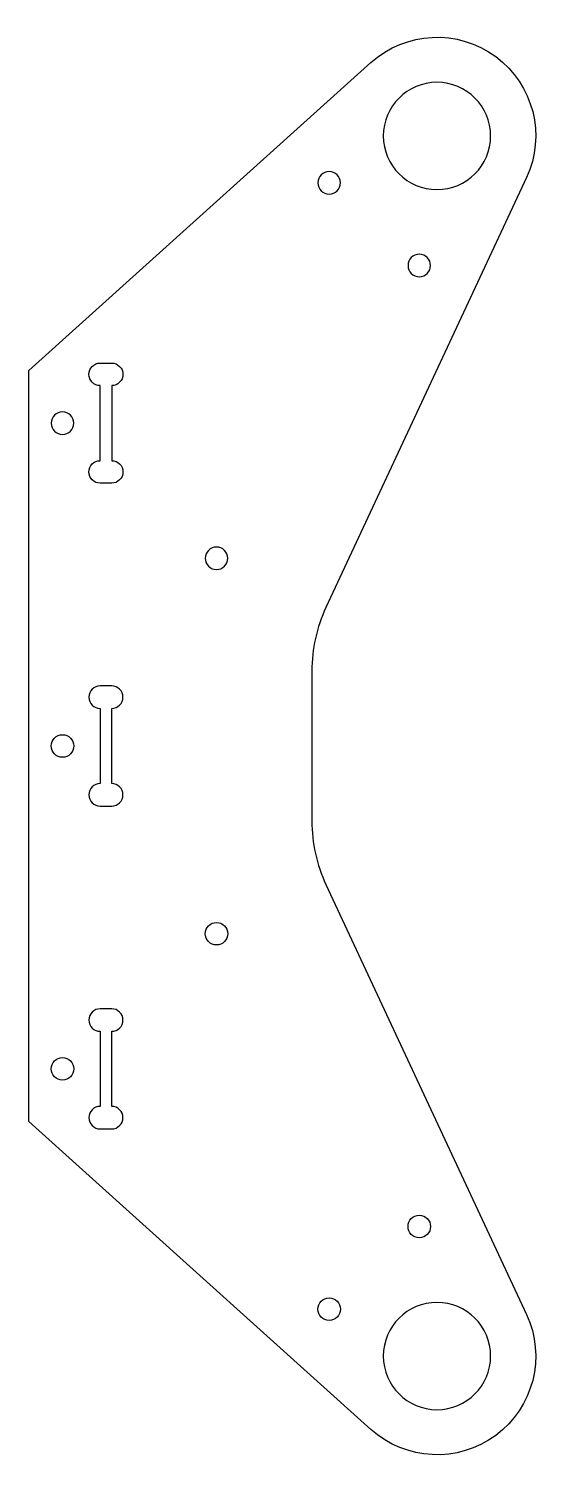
# Model space of a CAD drawing. Extents: x 0 to 69, y -96 to 96.
import ezdxf

# ---------------------------------------------------------------- set-up
doc = ezdxf.new("R2010")
doc.units = 0
doc.layers.add('1', color=7, linetype='CONTINUOUS')

msp = doc.modelspace()

# ---------------------------------------------------------------- linework, layer by layer
at = {"layer": '1', "color": 163, "linetype": 'CONTINUOUS'}
for p, q in [((0, 50), (45.561365, 91.023637)), ((66.268533, 75.701138), (39.572992, 18.452365)), ((0, -50), (0, 50)), ((9.525, 51), (11.049, 51)), ((9.525, 38), (9.525, 48)), ((11.049, 48), (11.049, 38)), ((11.049, 35), (9.525, 35)), ((37.699147, 10), (37.699147, -10)), ((11.049, 8), (9.525, 8)), ((9.525, 5), (9.525, -5)), ((11.049, -5), (11.049, 5)), ((9.525, -8), (11.049, -8)), ((39.572992, -18.452365), (66.268533, -75.701138)), ((11.049, -35), (9.525, -35)), ((9.525, -38), (9.525, -48)), ((11.049, -48), (11.049, -38)), ((45.561365, -91.023637), (0, -50)), ((9.525, -51), (11.049, -51))]:
    msp.add_line(p, q, dxfattribs=at)
at = {"layer": '1', "color": 163, "linetype": 'CONTINUOUS', "extrusion": (-1.17145e-15, 0, -1)}
for centre in [(-54.35625, 81.255927), (-54.35625, -81.255927)]:
    msp.add_circle(centre, 7.14375, dxfattribs=at)
at = {"layer": '1', "color": 163, "linetype": 'CONTINUOUS', "extrusion": (0, 0, -1)}
for centre in [(-40, 75), (-52, 64), (-4.5, 43), (-25, 25)]:
    msp.add_circle(centre, 1.5, dxfattribs=at)
at = {"layer": '1', "color": 163, "linetype": 'CONTINUOUS'}
for centre in [(4.5, 0), (25, -25), (4.5, -43), (52, -64), (40, -75)]:
    msp.add_circle(centre, 1.5, dxfattribs=at)
at = {"layer": '1', "color": 163, "linetype": 'CONTINUOUS', "extrusion": (-1.17145e-15, 0, -1)}
for centre, radius, start, end in [((-54.35625, 81.255927), 13.14375, 48, 205), ((-9.525, 49.5), 1.5, 270, 90), ((-11.049, 49.5), 1.5, 90, 270), ((-9.525, 36.5), 1.5, 270, 90), ((-11.049, 36.5), 1.5, 90, 270), ((-54.35625, -81.255927), 13.14375, 155, 312)]:
    msp.add_arc(centre, radius, start, end, dxfattribs=at)
at = {"layer": '1', "color": 163, "linetype": 'CONTINUOUS'}
for centre, radius, start, end in [((57.699147, 10), 20, 155, 180), ((9.525, 6.5), 1.5, 90, 270), ((11.049, 6.5), 1.5, 270, 90), ((9.525, -6.5), 1.5, 90, 270), ((11.049, -6.5), 1.5, 270, 90), ((57.699147, -10), 20, 180, 205), ((9.525, -36.5), 1.5, 90, 270), ((11.049, -36.5), 1.5, 270, 90), ((9.525, -49.5), 1.5, 90, 270), ((11.049, -49.5), 1.5, 270, 90)]:
    msp.add_arc(centre, radius, start, end, dxfattribs=at)

doc.saveas('drawing.dxf')
